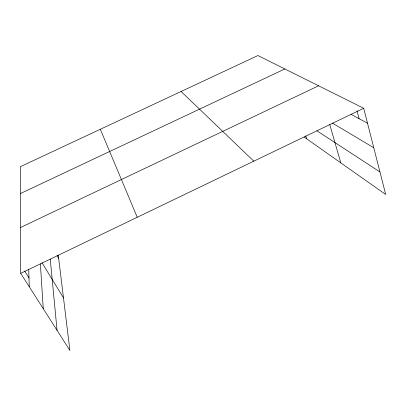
<?xml version="1.0" encoding="UTF-8"?>
<svg xmlns="http://www.w3.org/2000/svg" width="406" height="406" viewBox="0 0 406 406"><rect width="100%" height="100%" fill="white"/><g stroke="black" fill="none" stroke-linecap="round" stroke-linejoin="round"><path stroke-width="0.61" d="M58.297 255.359L69.893 350.459L20.706 273.345L363.705 108.295L385.7 194.489L304.14 137.055M20.533 227.507L318.593 85.798M20.401 193.56L284.839 68.959M363.705 108.295L257.932 55.541L20.3 166.709L20.706 273.345M351.053 114.385L367.506 123.206M332.311 123.038L373.769 147.743M316.939 130.818L379.95 171.956M181.091 91.487L253.816 161.172M24.664 271.041L28.988 277.877M42.036 262.753L63.483 297.897M57.079 255.597L58.647 258.246M100.312 129.275L137.248 217.266M305.743 135.954L306.637 138.816M329.758 124.54L340.807 162.877M357.011 110.777L359.082 118.689M50.258 259.145L57.063 330.352M40.382 263.834L43.254 308.697M28.755 269.467L29.237 286.717"/></g></svg>
